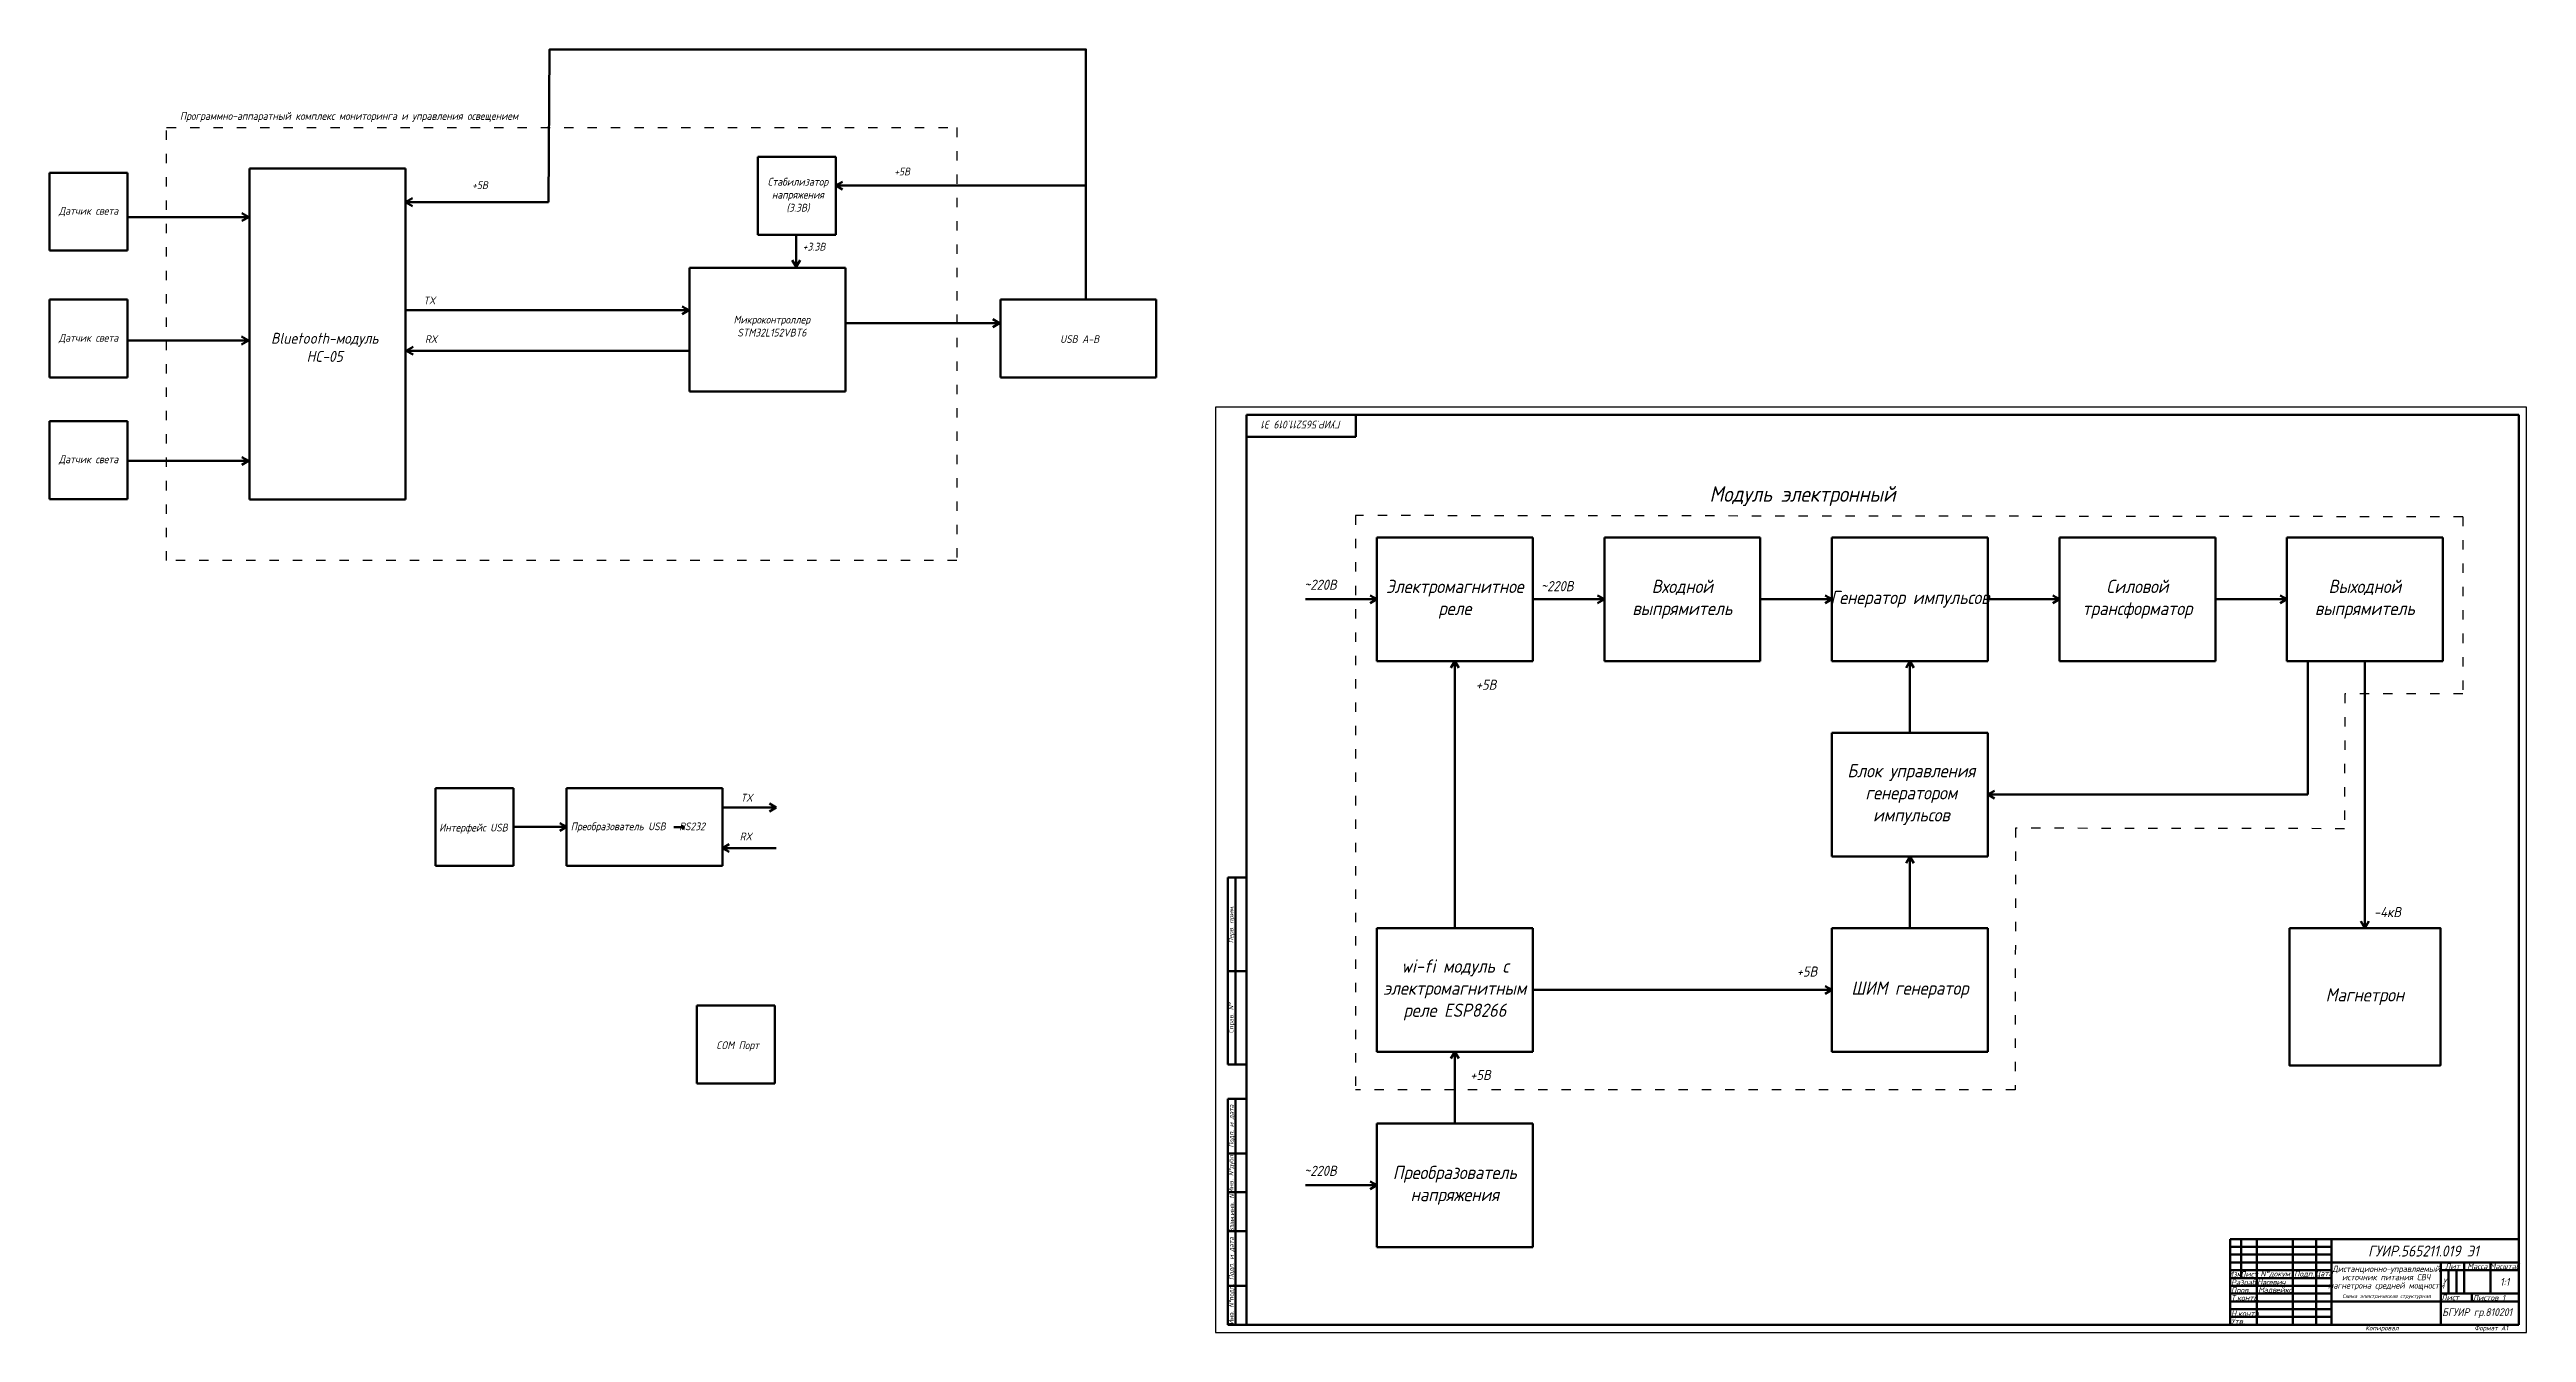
# Model space of a CAD drawing. Header units: millimetres. Extents: x 36 to 1625, y -303 to 520.
import ezdxf

# ---------------------------------------------------------------- set-up
doc = ezdxf.new("R2010")
doc.units = ezdxf.units.MM
doc.header["$LTSCALE"] = 0.5
doc.linetypes.add('ACAD_ISO03W100', pattern=[30, 12, -18])
doc.layers.get('0').update_dxf_attribs({"lineweight": 60})
doc.layers.get('Defpoints').update_dxf_attribs({"color": 5})
doc.layers.add('Основная', color=7, linetype='Continuous', lineweight=40)
doc.styles.get("Standard").update_dxf_attribs({"font": 'isocpeui.ttf', "width": 0.9})

msp = doc.modelspace()

# ---------------------------------------------------------------- linework, layer by layer
at = {"linetype": 'ACAD_ISO03W100', "lineweight": 25}
for p, q in [((111.2, 192.1), (111.2, 469.9)), ((111.2, 469.9), (618.1, 469.9)), ((618.1, 469.9), (618.1, 192.1)), ((1584, 220.1), (873.8, 220.9)), ((873.8, 220.9), (873.8, -147.8)), ((1584.1, 220.1), (1584, 106.4)), ((618.1, 192.1), (111.2, 192.1)), ((1508.3, 106.5), (1508.2, 19.9)), ((1584, 106.4), (1508.3, 106.5)), ((1297.1, 20.2), (1296.9, -147.8)), ((1508.2, 19.9), (1297.1, 20.2)), ((1296.9, -147.7), (873.8, -147.8))]:
    msp.add_line(p, q, dxfattribs=at)
at = {"lineweight": 50}
for p, q in [((490.5, 451.1), (540.5, 451.1)), ((490.5, 401.1), (490.5, 451.1)), ((540.5, 451.1), (540.5, 401.1)), ((36.1, 441), (86.1, 441)), ((36.1, 391), (36.1, 441)), ((86.1, 441), (86.1, 391)), ((164.4, 443.6), (264.4, 443.6)), ((164.4, 231.2), (164.4, 443.6)), ((264.4, 443.6), (264.4, 231.2)), ((540.5, 432.7), (544.8, 435.2)), ((700.8, 432.8), (540.5, 432.8)), ((540.5, 432.7), (544.8, 430.2)), ((700.8, 359.5), (700.8, 432.8)), ((163.9, 412.5), (159.5, 415)), ((264.5, 422.1), (268.8, 424.6)), ((264.5, 422.1), (268.8, 419.6)), ((264.5, 422.1), (356.1, 422.1)), ((163.9, 412.5), (86.2, 412.5)), ((163.9, 412.5), (159.5, 410)), ((540.5, 401.1), (490.5, 401.1)), ((515, 401.1), (515, 380.5)), ((86.1, 391), (36.1, 391)), ((515, 380.5), (512.5, 384.8)), ((515, 380.5), (517.5, 384.8)), ((446.6, 379.9), (546.6, 379.9)), ((446.6, 300.5), (446.6, 379.9)), ((546.6, 379.9), (546.6, 300.5)), ((36.1, 359.5), (86.1, 359.5)), ((36.1, 309.5), (36.1, 359.5)), ((86.1, 359.5), (86.1, 309.5)), ((446.2, 352.7), (264.4, 352.7)), ((446.2, 352.7), (441.9, 355.2)), ((446.2, 352.7), (441.9, 350.2)), ((646, 359.5), (746, 359.5)), ((646, 309.5), (646, 359.5)), ((746, 359.5), (746, 309.5)), ((163.6, 333.3), (159.3, 335.8)), ((645.4, 344.4), (546.7, 344.4)), ((645.4, 344.4), (641.1, 346.9)), ((645.4, 344.4), (641.1, 341.9)), ((163.6, 333.3), (86.3, 333.3)), ((163.6, 333.3), (159.3, 330.8)), ((264.9, 326.7), (269.3, 329.2)), ((264.9, 326.7), (446.5, 326.7)), ((264.9, 326.7), (269.3, 324.2)), ((86.1, 309.5), (36.1, 309.5)), ((746, 309.5), (646, 309.5)), ((36.1, 281.5), (86.1, 281.5)), ((36.1, 231.5), (36.1, 281.5)), ((86.1, 281.5), (86.1, 231.5)), ((163.8, 256), (86.1, 256)), ((163.8, 256), (159.4, 258.5)), ((163.8, 256), (159.4, 253.5)), ((86.1, 231.5), (36.1, 231.5)), ((264.4, 231.2), (164.4, 231.2)), ((887.5, 206.9), (987.5, 206.9)), ((887.5, 127.4), (887.5, 206.9)), ((987.5, 206.9), (987.5, 127.4)), ((1033.4, 206.9), (1133.4, 206.9)), ((1033.4, 127.4), (1033.4, 206.9)), ((1133.4, 206.9), (1133.4, 127.4)), ((1179.4, 206.9), (1279.4, 206.9)), ((1179.4, 127.4), (1179.4, 206.9)), ((1279.4, 206.9), (1279.4, 127.4)), ((1325.3, 206.9), (1425.3, 206.9)), ((1325.3, 127.4), (1325.3, 206.9)), ((1425.3, 206.9), (1425.3, 127.4)), ((1471.2, 206.9), (1571.2, 206.9)), ((1471.2, 127.4), (1471.2, 206.9)), ((1571.2, 206.9), (1571.2, 127.4)), ((887.5, 167.2), (841.6, 167.2)), ((887.5, 167.2), (883.2, 169.7)), ((887.5, 167.2), (883.2, 164.7)), ((1033.4, 167.2), (987.5, 167.2)), ((1033.4, 167.2), (1029.1, 169.7)), ((1033.4, 167.2), (1029.1, 164.7)), ((1179.4, 167.2), (1133.4, 167.2)), ((1179.4, 167.2), (1175, 169.7)), ((1179.4, 167.2), (1175, 164.7)), ((1325.3, 167.2), (1279.4, 167.2)), ((1325.3, 167.2), (1321, 169.7)), ((1325.3, 167.2), (1321, 164.7)), ((1471.2, 167.2), (1425.3, 167.2)), ((1471.2, 167.2), (1466.9, 169.7)), ((1471.2, 167.2), (1466.9, 164.7)), ((937.5, 127.4), (935, 123.1)), ((937.5, 127.4), (937.5, -43.9)), ((937.5, 127.4), (940, 123.1)), ((1229.4, 127.4), (1226.9, 123.1)), ((1229.4, 127.4), (1229.4, 81.5)), ((1229.4, 127.4), (1231.9, 123.1)), ((1484.6, 41.8), (1484.6, 127.4)), ((1521.2, -43.9), (1521.2, 127.4)), ((1179.4, 81.5), (1279.4, 81.5)), ((1179.4, 2.1), (1179.4, 81.5)), ((1279.4, 81.5), (1279.4, 2.1)), ((283.6, 46), (333.6, 46)), ((283.6, -4), (283.6, 46)), ((333.6, 46), (333.6, -4)), ((367.7, 46), (467.7, 46)), ((367.7, -4), (367.7, 46)), ((467.7, 46), (467.7, -4)), ((502.2, 33.5), (467.7, 33.5)), ((502.2, 33.5), (497.8, 36)), ((502.2, 33.5), (497.8, 31)), ((1279.4, 41.8), (1283.7, 44.3)), ((1279.4, 41.8), (1484.6, 41.8)), ((1279.4, 41.8), (1283.7, 39.3)), ((367.7, 21), (333.6, 21)), ((367.7, 21), (363.3, 23.5)), ((367.7, 21), (363.3, 18.5)), ((436.5, 20.8), (443.3, 20.8)), ((443.3, 20.8), (441.6, 21.8)), ((443.3, 20.8), (441.6, 19.8)), ((467.7, 7.5), (472, 10)), ((467.7, 7.5), (502.2, 7.5)), ((467.7, 7.5), (472, 5)), ((1229.4, 2.1), (1226.9, -2.3)), ((1229.4, 2.1), (1229.4, -43.9)), ((1229.4, 2.1), (1231.9, -2.3)), ((333.6, -4), (283.6, -4)), ((467.7, -4), (367.7, -4)), ((887.5, -43.9), (987.5, -43.9)), ((887.5, -123.3), (887.5, -43.9)), ((987.5, -43.9), (987.5, -123.3)), ((1179.4, -43.9), (1279.4, -43.9)), ((1179.4, -123.3), (1179.4, -43.9)), ((1279.4, -43.9), (1279.4, -123.3)), ((1521.2, -43.9), (1518.7, -39.5)), ((1521.2, -43.9), (1523.7, -39.5)), ((451.3, -93.6), (501.3, -93.6)), ((451.3, -143.6), (451.3, -93.6)), ((501.3, -93.6), (501.3, -143.6)), ((1179.4, -83.6), (987.5, -83.6)), ((1179.4, -83.6), (1175, -81.1)), ((1179.4, -83.6), (1175, -86.1)), ((937.5, -123.3), (935, -127.7)), ((937.5, -123.3), (937.5, -169.3)), ((937.5, -123.3), (940, -127.7)), ((501.3, -143.6), (451.3, -143.6)), ((887.5, -169.3), (987.5, -169.3)), ((887.5, -248.7), (887.5, -169.3)), ((987.5, -169.3), (987.5, -248.7)), ((887.5, -209), (883.2, -206.5)), ((887.5, -209), (841.6, -209)), ((887.5, -209), (883.2, -211.5))]:
    msp.add_line(p, q, dxfattribs=at)
for p, q in [((803.9, 285.5), (803.9, 285.5)), ((803.9, 285.5), (803.9, -298.5)), ((803.9, 285.5), (1619.9, 285.5)), ((803.9, 271.5), (873.9, 271.5)), ((873.9, 271.5), (873.9, 285.5)), ((1619.9, 285.5), (1619.9, -298.5)), ((791.9, -11.5), (791.9, -131.5)), ((796.9, -11.5), (791.9, -11.5)), ((796.9, -11.5), (803.9, -11.5)), ((796.9, -131.5), (796.9, -11.5)), ((803.9, -71.5), (791.9, -71.5)), ((791.9, -131.5), (796.9, -131.5)), ((803.9, -131.5), (796.9, -131.5)), ((791.9, -298.5), (791.9, -153.5)), ((791.9, -153.5), (796.9, -153.5)), ((796.9, -153.5), (796.9, -298.5)), ((796.9, -153.5), (803.9, -153.5)), ((791.9, -188.5), (803.9, -188.5)), ((791.9, -213.5), (803.9, -213.5)), ((791.9, -238.5), (803.9, -238.5)), ((1434.9, -298.5), (1434.9, -243.5)), ((1434.9, -243.5), (1619.9, -243.5)), ((1434.9, -248.5), (1499.9, -248.5)), ((1434.9, -253.5), (1499.9, -253.5)), ((1441.9, -243.5), (1441.9, -268.5)), ((1451.9, -243.5), (1451.9, -298.5)), ((1474.9, -243.5), (1474.9, -298.5)), ((1489.9, -243.5), (1489.9, -298.5)), ((1499.9, -243.5), (1499.9, -298.5)), ((1434.9, -258.5), (1499.9, -258.5)), ((1434.9, -263.5), (1499.9, -263.5)), ((1434.9, -268.5), (1499.9, -268.5)), ((1499.9, -258.5), (1619.9, -258.5)), ((1569.9, -258.5), (1569.9, -298.5)), ((1569.9, -263.5), (1619.9, -263.5)), ((1574.9, -278.5), (1574.9, -263.5)), ((1579.9, -278.5), (1579.9, -263.5)), ((1584.9, -258.5), (1584.9, -278.5)), ((1601.9, -258.5), (1601.9, -278.5)), ((791.9, -273.5), (803.9, -273.5)), ((1434.9, -273.5), (1499.9, -273.5)), ((1434.9, -278.5), (1499.9, -278.5)), ((1434.9, -283.5), (1499.9, -283.5)), ((1499.9, -283.5), (1619.9, -283.5)), ((1569.9, -278.5), (1619.9, -278.5)), ((1589.9, -278.5), (1589.9, -283.5)), ((796.9, -298.5), (791.9, -298.5)), ((796.9, -298.5), (1619.9, -298.5)), ((1434.9, -288.5), (1499.9, -288.5)), ((1434.9, -293.5), (1499.9, -293.5))]:
    msp.add_line(p, q)
msp.add_lwpolyline([(700.8, 432.8), (700.8, 520.1), (356.8, 520.1), (356.1, 422.1)], dxfattribs=at)
at = {"layer": 'Defpoints'}
for p, q in [((1624.9, 290.5), (783.9, 290.5)), ((783.9, 290.5), (783.9, -303.5)), ((1624.9, -303.5), (1624.9, 290.5)), ((783.9, -303.5), (1624.9, -303.5))]:
    msp.add_line(p, q, dxfattribs=at)
at = {"layer": 'Основная', "lineweight": 50}
for p, q in [((546.6, 300.5), (446.6, 300.5)), ((987.5, 127.4), (887.5, 127.4)), ((1133.4, 127.4), (1033.4, 127.4)), ((1279.4, 127.4), (1179.4, 127.4)), ((1425.3, 127.4), (1325.3, 127.4)), ((1571.2, 127.4), (1471.2, 127.4)), ((1279.4, 2.1), (1179.4, 2.1)), ((987.5, -123.3), (887.5, -123.3)), ((1279.4, -123.3), (1179.4, -123.3)), ((987.5, -248.7), (887.5, -248.7))]:
    msp.add_line(p, q, dxfattribs=at)
msp.add_lwpolyline([(1472.8, -43.9), (1569.7, -43.9), (1569.7, -132), (1472.8, -132)], close=True, dxfattribs=at)

# ---------------------------------------------------------------- texts
at = {"lineweight": 50}
for s, insert, char_height, width, attachment_point in [('Программно-аппаратный комплекс мониторинга и управления освещением ', (119.7, 479.9), 5, 286.719, 1), ('\\pxqc;Стабилизатор \\Pнапряжения \\P(3.3В)', (486.7, 437.7), 5, 58.881, 1), ('\\pxqc;Датчик света', (61.1, 416), 5, 50, 5), ('\\pxqc;Датчик света', (61.1, 334.5), 5, 50, 5), ('\\pxqc;Датчик света', (61.1, 256.5), 5, 50, 5), ('\\pxqc;Электромагнитное\\Pреле', (937.5, 167.2), 8.5, 100, 5), ('Входной выпрямитель', (1083.4, 167.2), 8.5, 100, 5), ('\\pxqc;Силовой трансформатор', (1375.3, 167.2), 8.5, 100.113, 5), ('Выходной \\Pвыпрямитель', (1521.2, 167.2), 8.5, 100, 5), ('Генератор импульсов', (1229.4, 167.2), 8.5, 100, 5), ('\\pxqc;Блок управления \\Pгенератором импульсов', (1230.3, 41.8), 8.5, 98.186, 5), ('\\pxqc;wi-fi модуль с \\P\\pq*;электромагнитным реле ESP8266', (937.5, -83.6), 8.5, 100, 5), ('\\pxqc;ШИМ генератор', (1229.4, -83.6), 8.5, 100, 5), ('\\pxqc;Магнетрон', (1521.2, -87.9), 8.5, 96.936, 5), ('Преобразователь \\Pнапряжения ', (937.5, -209), 8.5, 100, 5)]:
    msp.add_mtext(s, dxfattribs=dict(at, insert=insert, char_height=char_height, width=width, attachment_point=attachment_point))
for s, insert, char_height, attachment_point in [('+5В', (307.1, 435.5), 5, 1), ('+5В', (577.9, 444.2), 5, 1), ('+3.3В', (519.2, 396), 5, 1), ('TX ', (275.9, 361.5), 5, 1), ('\\pxqc;Bluetooth-модуль\\PHC-05  ', (212.6, 328.9), 7, 5), ('RX ', (276.9, 336.6), 5, 1), ('\\pxqc;Микроконтроллер\\PSTM32L152VBT6', (499.4, 342.5), 5, 5), ('USB A-B', (684.3, 336.7), 5, 1), ('Модуль электронный', (1160.5, 233.4), 10, 5), ('~220В', (851.2, 176.5), 6.5, 5), ('~220В', (1003.1, 175.6), 6.5, 5), ('+5В', (957.5, 112.3), 6.5, 5), ('TX ', (479.4, 42.3), 5, 1), ('Интерфейс USB{\\H0.71429x; }\\P  ', (286, 23.1), 5, 1), ('Преобразователь USB   RS232{\\H0.71429x; } ', (370.4, 23.9), 5, 1), ('RX ', (478.8, 17.4), 5, 1), ('-4кВ', (1535.7, -33.6), 6.5, 5), ('+5В', (1163.3, -71.8), 6.5, 5), ('COM Порт{\\H0.71429x; }\\P  ', (463.7, -116.6), 5, 1), ('+5В', (953.9, -138.2), 6.5, 5), ('~220В', (851.2, -199.7), 6.5, 5)]:
    msp.add_mtext(s, dxfattribs=dict(at, insert=insert, char_height=char_height, attachment_point=attachment_point))
at = {"attachment_point": 5}
for s, insert, char_height, width, rotation in [('ГУИР.565211.019 Э1', (839.3, 279.3), 5, 93.403, 180), ('Перв. прим.', (794.4, -41.5), 3, 60, 90), ('{\\fISOCPEUR|b0|i0|c204|p34;Справ}. N°', (794.4, -101.5), 3, 60, 90), ('Подп. и дата', (794.4, -171), 3, 35, 90), ('{\\fISOCPEUR|b0|i0|c204|p34;Инв}. N°{\\fISOCPEUR|b0|i0|c204|p34;дубл}.', (794.4, -201), 3, 25, 90), ('{\\fISOCPEUR|b0|i0|c204|p34;Взам}.{\\fISOCPEUR|b0|i0|c204|p34;инв}. N°', (794.4, -226), 3, 27.36, 90), ('Подп. и дата', (794.4, -256), 3, 35, 90), ('{\\fISOCPEUR|b0|i0|c204|p34;Инв}. N°{\\fISOCPEUR|b0|i0|c204|p34;подп}.', (794.4, -285.2), 3, 26.657, 90)]:
    msp.add_mtext(s, dxfattribs=dict(at, insert=insert, char_height=char_height, width=width, rotation=rotation))
for s, insert, char_height, width, attachment_point in [('ГУИР.565211.019 Э1', (1558.8, -251.2), 7, 120, 5), ('Изм.', (1438.5, -266), 3.5, 7, 5), ('Разраб.', (1435.4, -269.5), 3.5, 17, 1), ('Лист', (1446.9, -266), 3.5, 10, 5), ('{\\T0.95;Насевич}', (1452.1, -269.4), 3.5, 3.938, 1), ('N°докум.', (1454.3, -264), 3.5, 22.418, 1), ('Подп.', (1482.3, -266.1), 3.5, 15, 5), ('Дата', (1494.9, -266), 3.5, 10, 5), ('\\pxsm0.8;{\\W0.8;Дистанционно-управляемый источник питания СВЧ магнетрона средней мощности}', (1534.9, -268.5), 4, 70, 5), ('У', (1571.3, -270.6), 3.5, 20, 4), ('Лит', (1577.4, -261), 3.5, 15, 5), ('Масса', (1593.4, -261), 3.5, 17, 5), ('Масштаб', (1610.9, -261), 3.5, 18, 5), ('1:1', (1610.9, -271), 5, 18, 5), ('Пров.', (1435.4, -274.5), 3.5, 17, 1), ('Т.контр.', (1435.4, -279.5), 3.5, 17, 1), ('{\\T0.95;Мадвейко}', (1452.8, -274.4), 3.5, 17, 1), ('Схема электрическая структурная', (1535.2, -280.4), 2.5, 70, 5), ('Лист ', (1570.2, -281), 3.5, 20, 4), ('Листов 1', (1590.4, -279.4), 3.5, 30, 1), ('Утв.', (1435.4, -294.5), 3.5, 17, 1), ('Н.контр.', (1435.4, -289.5), 3.5, 19.424, 1), ('Копировал', (1521.5, -299.1), 3, 70.093, 1), ('БГУИР гр.810201', (1570.8, -291.1), 5, 59.362, 4), ('Формат А1', (1591.5, -299.1), 3, 50.116, 1)]:
    msp.add_mtext(s, dxfattribs=dict(insert=insert, char_height=char_height, width=width, attachment_point=attachment_point))

doc.saveas('drawing.dxf')
